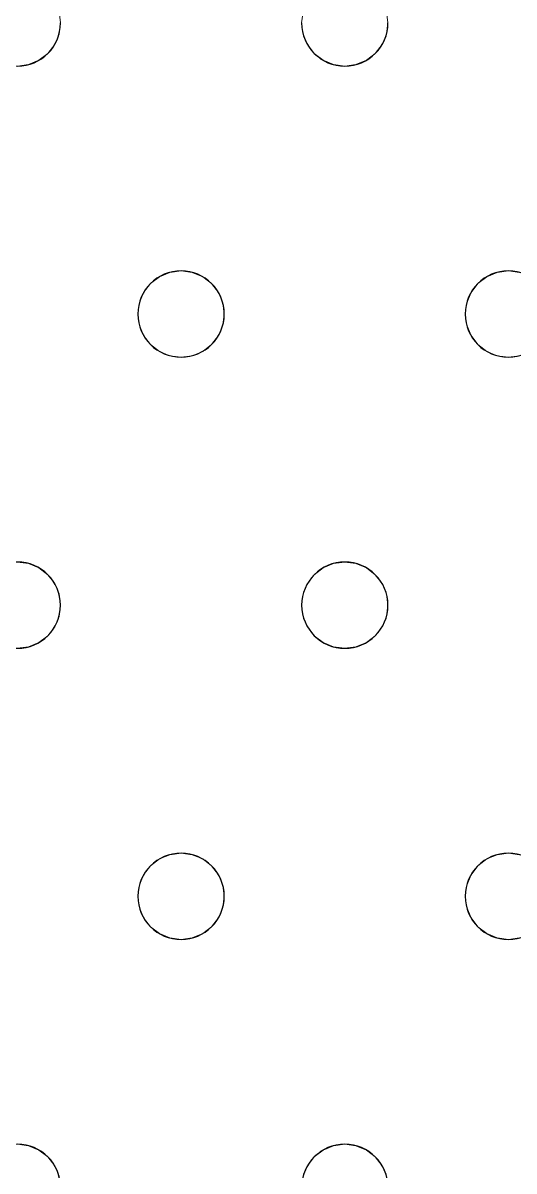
# Model space of a CAD drawing. Header units: millimetres. Extents: x -1 to 1601, y -701 to 1.
# Drawn here: x 158.4 to 203.9, y -204.5 to -98 of the extents above; entities that cross this region are included whole.
import ezdxf

# ---------------------------------------------------------------- set-up
doc = ezdxf.new("R2010")
doc.units = ezdxf.units.MM
doc.layers.add('IQ_200_3D', color=1, linetype='Continuous')
doc.layers.add('IQ_204_2D', color=7, linetype='Continuous')

msp = doc.modelspace()

# ---------------------------------------------------------------- linework, layer by layer
at = {"layer": 'IQ_200_3D', "lineweight": 18}
for points, invisible_edges in [([(122.76, -68.03, 850), (1477.24, -68.03, 850), (1477.24, -397.97, 850), (122.76, -397.97, 850)], 10), ([(122.76, -68.03, 860), (122.76, -397.97, 860), (1477.24, -397.97, 860), (1477.24, -68.03, 860)], 5), ([(184.35, -96.96, 888), (161.88, -98, 888), (161.75, -96.96, 888), (184.75, -96, 888)], 5), ([(184.35, -96.96, 890), (184.75, -96, 890), (161.75, -96.96, 890), (161.88, -98, 890)], 10), ([(161.88, -98, 890), (161.75, -96.96, 890), (161.75, -96.96, 888), (161.88, -98, 888)], 2), ([(184.22, -98, 888), (161.75, -99.04, 888), (161.88, -98, 888), (184.35, -96.96, 888)], 5), ([(184.22, -98, 890), (184.35, -96.96, 890), (161.88, -98, 890), (161.75, -99.04, 890)], 10), ([(184.35, -96.96, 890), (184.22, -98, 890), (184.22, -98, 888), (184.35, -96.96, 888)], 8), ([(192.22, -98, 890), (192.08, -96.96, 890), (192.08, -96.96, 888), (192.22, -98, 888)], 2), ([(192.22, -98, 888), (192.08, -96.96, 888), (214.69, -96.96, 888), (214.55, -98, 888)], 10), ([(192.22, -98, 890), (214.55, -98, 890), (214.69, -96.96, 890), (192.08, -96.96, 890)], 5), ([(184.35, -99.04, 888), (161.35, -100, 888), (161.75, -99.04, 888), (184.22, -98, 888)], 5), ([(184.35, -99.04, 890), (184.22, -98, 890), (161.75, -99.04, 890), (161.35, -100, 890)], 10), ([(161.75, -99.04, 890), (161.88, -98, 890), (161.88, -98, 888), (161.75, -99.04, 888)], 8), ([(184.22, -98, 890), (184.35, -99.04, 890), (184.35, -99.04, 888), (184.22, -98, 888)], 2), ([(192.08, -99.04, 890), (192.22, -98, 890), (192.22, -98, 888), (192.08, -99.04, 888)], 8), ([(192.08, -99.04, 888), (192.22, -98, 888), (214.55, -98, 888), (214.69, -99.04, 888)], 10), ([(192.08, -99.04, 890), (214.69, -99.04, 890), (214.55, -98, 890), (192.22, -98, 890)], 5), ([(160.71, -100.83, 890), (161.35, -100, 890), (161.35, -100, 888), (160.71, -100.83, 888)], 10), ([(161.35, -100, 888), (184.75, -100, 888), (173.05, -121, 888), (160.71, -100.83, 888)], 7), ([(173.05, -121, 890), (161.35, -100, 890), (160.71, -100.83, 890), (172.01, -121.14, 890)], 5), ([(161.35, -100, 890), (161.75, -99.04, 890), (161.75, -99.04, 888), (161.35, -100, 888)], 10), ([(184.75, -100, 888), (161.35, -100, 888), (184.35, -99.04, 888)], 3), ([(161.35, -100, 890), (184.75, -100, 890), (184.35, -99.04, 890)], 13), ([(173.05, -121, 890), (185.39, -100.83, 890), (184.75, -100, 890), (161.35, -100, 890)], 13), ([(185.39, -100.83, 888), (173.05, -121, 888), (184.75, -100, 888)], 3), ([(184.35, -99.04, 890), (184.75, -100, 890), (184.75, -100, 888), (184.35, -99.04, 888)], 10), ([(184.75, -100, 890), (185.39, -100.83, 890), (185.39, -100.83, 888), (184.75, -100, 888)], 10), ([(191.04, -100.83, 890), (191.68, -100, 890), (191.68, -100, 888), (191.04, -100.83, 888)], 10), ([(203.38, -121, 888), (191.04, -100.83, 888), (191.68, -100, 888), (215.08, -100, 888)], 13), ([(191.04, -100.83, 890), (202.35, -121.14, 890), (203.38, -121, 890), (191.68, -100, 890)], 5), ([(191.68, -100, 890), (192.08, -99.04, 890), (192.08, -99.04, 888), (191.68, -100, 888)], 10), ([(214.69, -99.04, 888), (215.08, -100, 888), (191.68, -100, 888), (192.08, -99.04, 888)], 10), ([(191.68, -100, 890), (214.69, -99.04, 890), (192.08, -99.04, 890)], 3), ([(191.68, -100, 890), (203.38, -121, 890), (215.08, -100, 890), (214.69, -99.04, 890)], 11), ([(203.38, -121, 888), (215.08, -100, 888), (215.72, -100.83, 888), (204.42, -121.14, 888)], 5), ([(215.72, -100.83, 890), (215.08, -100, 890), (203.38, -121, 890), (204.42, -121.14, 890)], 10), ([(159.88, -101.46, 890), (160.71, -100.83, 890), (160.71, -100.83, 888), (159.88, -101.46, 888)], 10), ([(159.88, -101.46, 888), (160.71, -100.83, 888), (172.01, -121.14, 888), (171.05, -121.54, 888)], 10), ([(172.01, -121.14, 890), (160.71, -100.83, 890), (159.88, -101.46, 890), (171.05, -121.54, 890)], 5), ([(172.01, -121.14, 888), (160.71, -100.83, 888), (173.05, -121, 888)], 3), ([(174.08, -121.14, 888), (173.05, -121, 888), (185.39, -100.83, 888), (186.22, -101.46, 888)], 10), ([(173.05, -121, 890), (174.08, -121.14, 890), (185.39, -100.83, 890)], 14), ([(186.22, -101.46, 890), (185.39, -100.83, 890), (174.08, -121.14, 890), (175.05, -121.54, 890)], 10), ([(185.39, -100.83, 890), (186.22, -101.46, 890), (186.22, -101.46, 888), (185.39, -100.83, 888)], 10), ([(190.22, -101.46, 890), (191.04, -100.83, 890), (191.04, -100.83, 888), (190.22, -101.46, 888)], 10), ([(202.35, -121.14, 888), (190.22, -101.46, 888), (191.04, -100.83, 888), (203.38, -121, 888)], 5), ([(190.22, -101.46, 890), (201.38, -121.54, 890), (202.35, -121.14, 890), (191.04, -100.83, 890)], 5), ([(146.18, -123, 888), (145.54, -122.17, 888), (157.88, -102, 888), (169.58, -123, 888)], 14), ([(169.58, -123, 890), (170.22, -122.17, 890), (157.88, -102, 890), (146.18, -123, 890)], 14), ([(158.92, -101.86, 888), (157.88, -102, 888), (157.88, -102, 890), (158.92, -101.86, 890)], 10), ([(157.88, -102, 888), (158.92, -101.86, 888), (170.22, -122.17, 888), (169.58, -123, 888)], 10), ([(170.22, -122.17, 890), (171.05, -121.54, 890), (158.92, -101.86, 890), (157.88, -102, 890)], 10), ([(158.92, -101.86, 890), (159.88, -101.46, 890), (159.88, -101.46, 888), (158.92, -101.86, 888)], 10), ([(158.92, -101.86, 888), (159.88, -101.46, 888), (171.05, -121.54, 888), (170.22, -122.17, 888)], 10), ([(158.92, -101.86, 890), (171.05, -121.54, 890), (159.88, -101.46, 890)], 3), ([(175.05, -121.54, 888), (174.08, -121.14, 888), (186.22, -101.46, 888), (187.18, -101.86, 888)], 10), ([(187.18, -101.86, 890), (186.22, -101.46, 890), (175.05, -121.54, 890), (175.88, -122.17, 890)], 10), ([(175.88, -122.17, 888), (175.05, -121.54, 888), (187.18, -101.86, 888), (188.22, -102, 888)], 10), ([(188.22, -102, 890), (187.18, -101.86, 890), (175.88, -122.17, 890), (176.51, -123, 890)], 10), ([(176.51, -123, 888), (175.88, -122.17, 888), (188.22, -102, 888), (199.92, -123, 888)], 14), ([(199.92, -123, 890), (200.55, -122.17, 890), (188.22, -102, 890), (176.51, -123, 890)], 14), ([(186.22, -101.46, 890), (187.18, -101.86, 890), (187.18, -101.86, 888), (186.22, -101.46, 888)], 10), ([(188.22, -102, 888), (187.18, -101.86, 888), (187.18, -101.86, 890), (188.22, -102, 890)], 10), ([(189.25, -101.86, 888), (188.22, -102, 888), (188.22, -102, 890), (189.25, -101.86, 890)], 10), ([(188.22, -102, 888), (189.25, -101.86, 888), (200.55, -122.17, 888), (199.92, -123, 888)], 10), ([(200.55, -122.17, 890), (201.38, -121.54, 890), (189.25, -101.86, 890), (188.22, -102, 890)], 10), ([(189.25, -101.86, 890), (190.22, -101.46, 890), (190.22, -101.46, 888), (189.25, -101.86, 888)], 10), ([(189.25, -101.86, 888), (190.22, -101.46, 888), (201.38, -121.54, 888), (200.55, -122.17, 888)], 10), ([(201.38, -121.54, 890), (190.22, -101.46, 890), (189.25, -101.86, 890)], 13), ([(201.38, -121.54, 888), (190.22, -101.46, 888), (202.35, -121.14, 888)], 3), ([(172.01, -121.14, 890), (171.05, -121.54, 890), (171.05, -121.54, 888), (172.01, -121.14, 888)], 10), ([(172.01, -121.14, 888), (173.05, -121, 888), (173.05, -121, 890), (172.01, -121.14, 890)], 10), ([(173.05, -121, 888), (174.08, -121.14, 888), (174.08, -121.14, 890), (173.05, -121, 890)], 10), ([(175.05, -121.54, 890), (174.08, -121.14, 890), (174.08, -121.14, 888), (175.05, -121.54, 888)], 10), ([(202.35, -121.14, 890), (201.38, -121.54, 890), (201.38, -121.54, 888), (202.35, -121.14, 888)], 10), ([(202.35, -121.14, 888), (203.38, -121, 888), (203.38, -121, 890), (202.35, -121.14, 890)], 10), ([(203.38, -121, 888), (204.42, -121.14, 888), (204.42, -121.14, 890), (203.38, -121, 890)], 10), ([(170.22, -122.17, 890), (169.58, -123, 890), (169.58, -123, 888), (170.22, -122.17, 888)], 10), ([(171.05, -121.54, 890), (170.22, -122.17, 890), (170.22, -122.17, 888), (171.05, -121.54, 888)], 10), ([(175.88, -122.17, 890), (175.05, -121.54, 890), (175.05, -121.54, 888), (175.88, -122.17, 888)], 10), ([(176.51, -123, 890), (175.88, -122.17, 890), (175.88, -122.17, 888), (176.51, -123, 888)], 10), ([(200.55, -122.17, 890), (199.92, -123, 890), (199.92, -123, 888), (200.55, -122.17, 888)], 10), ([(201.38, -121.54, 890), (200.55, -122.17, 890), (200.55, -122.17, 888), (201.38, -121.54, 888)], 10), ([(146.58, -123.96, 888), (146.18, -123, 888), (169.58, -123, 888), (169.19, -123.96, 888)], 10), ([(146.58, -123.96, 890), (169.19, -123.96, 890), (169.58, -123, 890), (146.18, -123, 890)], 5), ([(169.58, -123, 890), (169.19, -123.96, 890), (169.19, -123.96, 888), (169.58, -123, 888)], 10), ([(176.91, -123.96, 890), (176.51, -123, 890), (176.51, -123, 888), (176.91, -123.96, 888)], 10), ([(176.91, -123.96, 888), (176.51, -123, 888), (199.92, -123, 888), (199.52, -123.96, 888)], 10), ([(176.51, -123, 890), (176.91, -123.96, 890), (199.92, -123, 890)], 14), ([(199.52, -123.96, 890), (199.92, -123, 890), (176.91, -123.96, 890), (177.05, -125, 890)], 10), ([(199.92, -123, 890), (199.52, -123.96, 890), (199.52, -123.96, 888), (199.92, -123, 888)], 10), ([(146.72, -125, 888), (146.58, -123.96, 888), (169.19, -123.96, 888), (169.05, -125, 888)], 10), ([(146.58, -123.96, 890), (146.72, -125, 890), (169.19, -123.96, 890)], 14), ([(146.72, -125, 890), (146.58, -126.04, 890), (169.05, -125, 890), (169.19, -123.96, 890)], 10), ([(169.19, -123.96, 890), (169.05, -125, 890), (169.05, -125, 888), (169.19, -123.96, 888)], 8), ([(177.05, -125, 890), (176.91, -123.96, 890), (176.91, -123.96, 888), (177.05, -125, 888)], 2), ([(199.38, -125, 888), (176.91, -126.04, 888), (177.05, -125, 888), (199.52, -123.96, 888)], 5), ([(176.91, -123.96, 888), (199.52, -123.96, 888), (177.05, -125, 888)], 3), ([(199.38, -125, 890), (199.52, -123.96, 890), (177.05, -125, 890), (176.91, -126.04, 890)], 10), ([(199.52, -123.96, 890), (199.38, -125, 890), (199.38, -125, 888), (199.52, -123.96, 888)], 8), ([(169.19, -126.04, 888), (146.18, -127, 888), (146.58, -126.04, 888), (169.05, -125, 888)], 5), ([(169.19, -126.04, 890), (169.05, -125, 890), (146.58, -126.04, 890), (146.18, -127, 890)], 10), ([(146.58, -126.04, 888), (146.72, -125, 888), (169.05, -125, 888)], 14), ([(169.05, -125, 890), (169.19, -126.04, 890), (169.19, -126.04, 888), (169.05, -125, 888)], 2), ([(176.91, -126.04, 888), (199.38, -125, 888), (199.52, -126.04, 888), (176.51, -127, 888)], 5), ([(199.52, -126.04, 890), (199.38, -125, 890), (176.91, -126.04, 890), (176.51, -127, 890)], 10), ([(176.91, -126.04, 890), (177.05, -125, 890), (177.05, -125, 888), (176.91, -126.04, 888)], 8), ([(199.38, -125, 890), (199.52, -126.04, 890), (199.52, -126.04, 888), (199.38, -125, 888)], 2), ([(146.18, -127, 888), (169.19, -126.04, 888), (169.58, -127, 888), (157.88, -148, 888)], 13), ([(169.58, -127, 890), (169.19, -126.04, 890), (146.18, -127, 890), (157.88, -148, 890)], 14), ([(169.19, -126.04, 890), (169.58, -127, 890), (169.58, -127, 888), (169.19, -126.04, 888)], 10), ([(176.51, -127, 890), (176.91, -126.04, 890), (176.91, -126.04, 888), (176.51, -127, 888)], 10), ([(199.52, -126.04, 888), (199.92, -127, 888), (176.51, -127, 888)], 14), ([(199.92, -127, 890), (199.52, -126.04, 890), (176.51, -127, 890), (188.22, -148, 890)], 14), ([(199.52, -126.04, 890), (199.92, -127, 890), (199.92, -127, 888), (199.52, -126.04, 888)], 10), ([(157.88, -148, 888), (169.58, -127, 888), (170.22, -127.83, 888), (158.92, -148.14, 888)], 5), ([(170.22, -127.83, 890), (169.58, -127, 890), (157.88, -148, 890), (158.92, -148.14, 890)], 10), ([(169.58, -127, 890), (170.22, -127.83, 890), (170.22, -127.83, 888), (169.58, -127, 888)], 10), ([(175.88, -127.83, 890), (176.51, -127, 890), (176.51, -127, 888), (175.88, -127.83, 888)], 10), ([(175.88, -127.83, 888), (176.51, -127, 888), (188.22, -148, 888), (187.18, -148.14, 888)], 10), ([(188.22, -148, 890), (176.51, -127, 890), (175.88, -127.83, 890)], 13), ([(199.92, -127, 888), (200.55, -127.83, 888), (188.22, -148, 888), (176.51, -127, 888)], 14), ([(188.22, -148, 890), (200.55, -127.83, 890), (199.92, -127, 890)], 13), ([(199.92, -127, 890), (200.55, -127.83, 890), (200.55, -127.83, 888), (199.92, -127, 888)], 10), ([(158.92, -148.14, 888), (170.22, -127.83, 888), (171.05, -128.46, 888)], 13), ([(171.05, -128.46, 890), (170.22, -127.83, 890), (158.92, -148.14, 890), (159.88, -148.54, 890)], 10), ([(171.05, -128.46, 888), (172.01, -128.86, 888), (159.88, -148.54, 888), (158.92, -148.14, 888)], 10), ([(172.01, -128.86, 890), (171.05, -128.46, 890), (159.88, -148.54, 890), (160.71, -149.17, 890)], 10), ([(170.22, -127.83, 890), (171.05, -128.46, 890), (171.05, -128.46, 888), (170.22, -127.83, 888)], 10), ([(171.05, -128.46, 890), (172.01, -128.86, 890), (172.01, -128.86, 888), (171.05, -128.46, 888)], 10), ([(174.08, -128.86, 890), (175.05, -128.46, 890), (175.05, -128.46, 888), (174.08, -128.86, 888)], 10), ([(174.08, -128.86, 888), (175.05, -128.46, 888), (186.22, -148.54, 888), (185.39, -149.17, 888)], 10), ([(186.22, -148.54, 890), (187.18, -148.14, 890), (175.05, -128.46, 890), (174.08, -128.86, 890)], 10), ([(175.05, -128.46, 890), (175.88, -127.83, 890), (175.88, -127.83, 888), (175.05, -128.46, 888)], 10), ([(175.05, -128.46, 888), (175.88, -127.83, 888), (187.18, -148.14, 888), (186.22, -148.54, 888)], 10), ([(187.18, -148.14, 890), (188.22, -148, 890), (175.88, -127.83, 890), (175.05, -128.46, 890)], 10), ([(189.25, -148.14, 888), (188.22, -148, 888), (200.55, -127.83, 888), (201.38, -128.46, 888)], 10), ([(189.25, -148.14, 890), (201.38, -128.46, 890), (200.55, -127.83, 890), (188.22, -148, 890)], 5), ([(190.22, -148.54, 888), (189.25, -148.14, 888), (201.38, -128.46, 888), (202.35, -128.86, 888)], 10), ([(190.22, -148.54, 890), (202.35, -128.86, 890), (201.38, -128.46, 890), (189.25, -148.14, 890)], 5), ([(200.55, -127.83, 890), (201.38, -128.46, 890), (201.38, -128.46, 888), (200.55, -127.83, 888)], 10), ([(201.38, -128.46, 890), (202.35, -128.86, 890), (202.35, -128.86, 888), (201.38, -128.46, 888)], 10), ([(172.01, -128.86, 888), (173.05, -129, 888), (160.71, -149.17, 888), (159.88, -148.54, 888)], 10), ([(160.71, -149.17, 890), (161.35, -150, 890), (173.05, -129, 890), (172.01, -128.86, 890)], 10), ([(160.71, -149.17, 888), (173.05, -129, 888), (161.35, -150, 888)], 3), ([(161.35, -150, 888), (173.05, -129, 888), (184.75, -150, 888), (161.75, -150.96, 888)], 7), ([(184.75, -150, 890), (185.39, -149.17, 890), (173.05, -129, 890), (161.35, -150, 890)], 14), ([(173.05, -129, 888), (172.01, -128.86, 888), (172.01, -128.86, 890), (173.05, -129, 890)], 10), ([(174.08, -128.86, 888), (173.05, -129, 888), (173.05, -129, 890), (174.08, -128.86, 890)], 10), ([(173.05, -129, 888), (174.08, -128.86, 888), (185.39, -149.17, 888), (184.75, -150, 888)], 10), ([(185.39, -149.17, 890), (186.22, -148.54, 890), (174.08, -128.86, 890), (173.05, -129, 890)], 10), ([(202.35, -128.86, 888), (203.38, -129, 888), (191.04, -149.17, 888), (190.22, -148.54, 888)], 10), ([(202.35, -128.86, 890), (190.22, -148.54, 890), (191.04, -149.17, 890)], 13), ([(203.38, -129, 890), (202.35, -128.86, 890), (191.04, -149.17, 890), (191.68, -150, 890)], 10), ([(191.68, -150, 888), (191.04, -149.17, 888), (203.38, -129, 888), (215.08, -150, 888)], 14), ([(215.08, -150, 890), (203.38, -129, 890), (191.68, -150, 890), (192.08, -150.96, 890)], 11), ([(203.38, -129, 888), (202.35, -128.86, 888), (202.35, -128.86, 890), (203.38, -129, 890)], 10), ([(204.42, -128.86, 888), (203.38, -129, 888), (203.38, -129, 890), (204.42, -128.86, 890)], 10), ([(203.38, -129, 888), (204.42, -128.86, 888), (215.72, -149.17, 888), (215.08, -150, 888)], 10), ([(215.72, -149.17, 890), (204.42, -128.86, 890), (203.38, -129, 890), (215.08, -150, 890)], 5), ([(157.88, -148, 888), (158.92, -148.14, 888), (158.92, -148.14, 890), (157.88, -148, 890)], 10), ([(187.18, -148.14, 888), (188.22, -148, 888), (188.22, -148, 890), (187.18, -148.14, 890)], 10), ([(188.22, -148, 888), (189.25, -148.14, 888), (189.25, -148.14, 890), (188.22, -148, 890)], 10), ([(159.88, -148.54, 890), (158.92, -148.14, 890), (158.92, -148.14, 888), (159.88, -148.54, 888)], 10), ([(160.71, -149.17, 890), (159.88, -148.54, 890), (159.88, -148.54, 888), (160.71, -149.17, 888)], 10), ([(186.22, -148.54, 890), (185.39, -149.17, 890), (185.39, -149.17, 888), (186.22, -148.54, 888)], 10), ([(187.18, -148.14, 890), (186.22, -148.54, 890), (186.22, -148.54, 888), (187.18, -148.14, 888)], 10), ([(190.22, -148.54, 890), (189.25, -148.14, 890), (189.25, -148.14, 888), (190.22, -148.54, 888)], 10), ([(191.04, -149.17, 890), (190.22, -148.54, 890), (190.22, -148.54, 888), (191.04, -149.17, 888)], 10), ([(161.35, -150, 890), (160.71, -149.17, 890), (160.71, -149.17, 888), (161.35, -150, 888)], 10), ([(161.75, -150.96, 890), (161.35, -150, 890), (161.35, -150, 888), (161.75, -150.96, 888)], 10), ([(161.35, -150, 890), (161.75, -150.96, 890), (184.75, -150, 890)], 14), ([(184.35, -150.96, 888), (161.88, -152, 888), (161.75, -150.96, 888), (184.75, -150, 888)], 5), ([(184.35, -150.96, 890), (184.75, -150, 890), (161.75, -150.96, 890), (161.88, -152, 890)], 10), ([(184.75, -150, 890), (184.35, -150.96, 890), (184.35, -150.96, 888), (184.75, -150, 888)], 10), ([(185.39, -149.17, 890), (184.75, -150, 890), (184.75, -150, 888), (185.39, -149.17, 888)], 10), ([(191.68, -150, 890), (191.04, -149.17, 890), (191.04, -149.17, 888), (191.68, -150, 888)], 10), ([(192.08, -150.96, 890), (191.68, -150, 890), (191.68, -150, 888), (192.08, -150.96, 888)], 10), ([(192.08, -150.96, 888), (191.68, -150, 888), (215.08, -150, 888), (214.69, -150.96, 888)], 10), ([(214.69, -150.96, 890), (215.08, -150, 890), (192.08, -150.96, 890), (192.22, -152, 890)], 10), ([(161.88, -152, 890), (161.75, -150.96, 890), (161.75, -150.96, 888), (161.88, -152, 888)], 2), ([(184.22, -152, 888), (161.75, -153.04, 888), (161.88, -152, 888), (184.35, -150.96, 888)], 5), ([(184.22, -152, 890), (184.35, -150.96, 890), (161.88, -152, 890), (161.75, -153.04, 890)], 10), ([(184.35, -150.96, 890), (184.22, -152, 890), (184.22, -152, 888), (184.35, -150.96, 888)], 8), ([(192.22, -152, 890), (192.08, -150.96, 890), (192.08, -150.96, 888), (192.22, -152, 888)], 2), ([(214.55, -152, 888), (192.08, -153.04, 888), (192.22, -152, 888), (214.69, -150.96, 888)], 5), ([(192.22, -152, 888), (192.08, -150.96, 888), (214.69, -150.96, 888)], 14), ([(192.22, -152, 890), (192.08, -153.04, 890), (214.55, -152, 890), (214.69, -150.96, 890)], 10), ([(184.35, -153.04, 888), (161.35, -154, 888), (161.75, -153.04, 888), (184.22, -152, 888)], 5), ([(184.35, -153.04, 890), (184.22, -152, 890), (161.75, -153.04, 890), (161.35, -154, 890)], 10), ([(161.75, -153.04, 890), (161.88, -152, 890), (161.88, -152, 888), (161.75, -153.04, 888)], 8), ([(184.22, -152, 890), (184.35, -153.04, 890), (184.35, -153.04, 888), (184.22, -152, 888)], 2), ([(192.08, -153.04, 890), (192.22, -152, 890), (192.22, -152, 888), (192.08, -153.04, 888)], 8), ([(192.08, -153.04, 888), (214.55, -152, 888), (214.69, -153.04, 888)], 13), ([(214.55, -152, 890), (192.08, -153.04, 890), (214.69, -153.04, 890)], 3), ([(161.35, -154, 890), (161.75, -153.04, 890), (161.75, -153.04, 888), (161.35, -154, 888)], 10), ([(161.35, -154, 888), (184.35, -153.04, 888), (184.75, -154, 888), (173.05, -175, 888)], 13), ([(184.75, -154, 890), (184.35, -153.04, 890), (161.35, -154, 890), (173.05, -175, 890)], 14), ([(184.35, -153.04, 890), (184.75, -154, 890), (184.75, -154, 888), (184.35, -153.04, 888)], 10), ([(191.68, -154, 890), (192.08, -153.04, 890), (192.08, -153.04, 888), (191.68, -154, 888)], 10), ([(214.69, -153.04, 888), (215.08, -154, 888), (191.68, -154, 888), (192.08, -153.04, 888)], 10), ([(191.68, -154, 890), (215.08, -154, 890), (214.69, -153.04, 890), (192.08, -153.04, 890)], 5), ([(160.71, -154.83, 890), (161.35, -154, 890), (161.35, -154, 888), (160.71, -154.83, 888)], 10), ([(160.71, -154.83, 888), (161.35, -154, 888), (173.05, -175, 888), (172.01, -175.14, 888)], 10), ([(173.05, -175, 890), (161.35, -154, 890), (160.71, -154.83, 890), (172.01, -175.14, 890)], 5), ([(173.05, -175, 888), (184.75, -154, 888), (185.39, -154.83, 888)], 13), ([(185.39, -154.83, 890), (184.75, -154, 890), (173.05, -175, 890), (174.08, -175.14, 890)], 10), ([(184.75, -154, 890), (185.39, -154.83, 890), (185.39, -154.83, 888), (184.75, -154, 888)], 10), ([(191.04, -154.83, 890), (191.68, -154, 890), (191.68, -154, 888), (191.04, -154.83, 888)], 10), ([(191.68, -154, 888), (215.08, -154, 888), (203.38, -175, 888), (191.04, -154.83, 888)], 7), ([(191.68, -154, 890), (191.04, -154.83, 890), (203.38, -175, 890)], 14), ([(215.08, -154, 890), (191.68, -154, 890), (203.38, -175, 890), (215.72, -154.83, 890)], 7), ([(215.08, -154, 888), (215.72, -154.83, 888), (203.38, -175, 888)], 14), ([(158.92, -155.86, 890), (159.88, -155.46, 890), (159.88, -155.46, 888), (158.92, -155.86, 888)], 10), ([(158.92, -155.86, 888), (159.88, -155.46, 888), (171.05, -175.54, 888), (170.22, -176.17, 888)], 10), ([(159.88, -155.46, 890), (158.92, -155.86, 890), (171.05, -175.54, 890), (172.01, -175.14, 890)], 10), ([(159.88, -155.46, 890), (160.71, -154.83, 890), (160.71, -154.83, 888), (159.88, -155.46, 888)], 10), ([(159.88, -155.46, 888), (160.71, -154.83, 888), (172.01, -175.14, 888), (171.05, -175.54, 888)], 10), ([(172.01, -175.14, 890), (160.71, -154.83, 890), (159.88, -155.46, 890)], 13), ([(174.08, -175.14, 888), (173.05, -175, 888), (185.39, -154.83, 888), (186.22, -155.46, 888)], 10), ([(186.22, -155.46, 890), (185.39, -154.83, 890), (174.08, -175.14, 890), (175.05, -175.54, 890)], 10), ([(175.05, -175.54, 888), (174.08, -175.14, 888), (186.22, -155.46, 888), (187.18, -155.86, 888)], 10), ([(187.18, -155.86, 890), (186.22, -155.46, 890), (175.05, -175.54, 890), (175.88, -176.17, 890)], 10), ([(185.39, -154.83, 890), (186.22, -155.46, 890), (186.22, -155.46, 888), (185.39, -154.83, 888)], 10), ([(186.22, -155.46, 890), (187.18, -155.86, 890), (187.18, -155.86, 888), (186.22, -155.46, 888)], 10), ([(189.25, -155.86, 890), (190.22, -155.46, 890), (190.22, -155.46, 888), (189.25, -155.86, 888)], 10), ([(201.38, -175.54, 888), (189.25, -155.86, 888), (190.22, -155.46, 888), (202.35, -175.14, 888)], 5), ([(190.22, -155.46, 890), (189.25, -155.86, 890), (201.38, -175.54, 890), (202.35, -175.14, 890)], 10), ([(190.22, -155.46, 890), (191.04, -154.83, 890), (191.04, -154.83, 888), (190.22, -155.46, 888)], 10), ([(202.35, -175.14, 888), (190.22, -155.46, 888), (191.04, -154.83, 888), (203.38, -175, 888)], 5), ([(202.35, -175.14, 890), (203.38, -175, 890), (191.04, -154.83, 890), (190.22, -155.46, 890)], 10), ([(215.72, -154.83, 888), (216.55, -155.46, 888), (204.42, -175.14, 888), (203.38, -175, 888)], 10), ([(204.42, -175.14, 890), (216.55, -155.46, 890), (215.72, -154.83, 890), (203.38, -175, 890)], 5), ([(146.18, -177, 888), (145.54, -176.17, 888), (157.88, -156, 888), (169.58, -177, 888)], 14), ([(169.58, -177, 890), (170.22, -176.17, 890), (157.88, -156, 890), (146.18, -177, 890)], 14), ([(158.92, -155.86, 888), (157.88, -156, 888), (157.88, -156, 890), (158.92, -155.86, 890)], 10), ([(157.88, -156, 888), (158.92, -155.86, 888), (170.22, -176.17, 888), (169.58, -177, 888)], 10), ([(158.92, -155.86, 890), (157.88, -156, 890), (170.22, -176.17, 890), (171.05, -175.54, 890)], 10), ([(175.88, -176.17, 888), (175.05, -175.54, 888), (187.18, -155.86, 888), (188.22, -156, 888)], 10), ([(188.22, -156, 890), (187.18, -155.86, 890), (175.88, -176.17, 890), (176.51, -177, 890)], 10), ([(176.51, -177, 888), (175.88, -176.17, 888), (188.22, -156, 888), (199.92, -177, 888)], 14), ([(199.92, -177, 890), (200.55, -176.17, 890), (188.22, -156, 890), (176.51, -177, 890)], 14), ([(188.22, -156, 888), (187.18, -155.86, 888), (187.18, -155.86, 890), (188.22, -156, 890)], 10), ([(189.25, -155.86, 888), (188.22, -156, 888), (188.22, -156, 890), (189.25, -155.86, 890)], 10), ([(200.55, -176.17, 888), (199.92, -177, 888), (188.22, -156, 888), (189.25, -155.86, 888)], 10), ([(189.25, -155.86, 890), (188.22, -156, 890), (200.55, -176.17, 890), (201.38, -175.54, 890)], 10), ([(200.55, -176.17, 888), (189.25, -155.86, 888), (201.38, -175.54, 888)], 3), ([(171.05, -175.54, 890), (170.22, -176.17, 890), (170.22, -176.17, 888), (171.05, -175.54, 888)], 10), ([(172.01, -175.14, 890), (171.05, -175.54, 890), (171.05, -175.54, 888), (172.01, -175.14, 888)], 10), ([(172.01, -175.14, 888), (173.05, -175, 888), (173.05, -175, 890), (172.01, -175.14, 890)], 10), ([(173.05, -175, 888), (174.08, -175.14, 888), (174.08, -175.14, 890), (173.05, -175, 890)], 10), ([(175.05, -175.54, 890), (174.08, -175.14, 890), (174.08, -175.14, 888), (175.05, -175.54, 888)], 10), ([(175.88, -176.17, 890), (175.05, -175.54, 890), (175.05, -175.54, 888), (175.88, -176.17, 888)], 10), ([(201.38, -175.54, 890), (200.55, -176.17, 890), (200.55, -176.17, 888), (201.38, -175.54, 888)], 10), ([(202.35, -175.14, 890), (201.38, -175.54, 890), (201.38, -175.54, 888), (202.35, -175.14, 888)], 10), ([(202.35, -175.14, 888), (203.38, -175, 888), (203.38, -175, 890), (202.35, -175.14, 890)], 10), ([(203.38, -175, 888), (204.42, -175.14, 888), (204.42, -175.14, 890), (203.38, -175, 890)], 10), ([(170.22, -176.17, 890), (169.58, -177, 890), (169.58, -177, 888), (170.22, -176.17, 888)], 10), ([(176.51, -177, 890), (175.88, -176.17, 890), (175.88, -176.17, 888), (176.51, -177, 888)], 10), ([(200.55, -176.17, 890), (199.92, -177, 890), (199.92, -177, 888), (200.55, -176.17, 888)], 10), ([(146.58, -177.96, 888), (146.18, -177, 888), (169.58, -177, 888), (169.19, -177.96, 888)], 10), ([(169.58, -177, 890), (146.18, -177, 890), (146.58, -177.96, 890), (169.19, -177.96, 890)], 5), ([(169.58, -177, 890), (169.19, -177.96, 890), (169.19, -177.96, 888), (169.58, -177, 888)], 10), ([(176.91, -177.96, 890), (176.51, -177, 890), (176.51, -177, 888), (176.91, -177.96, 888)], 10), ([(176.91, -177.96, 888), (176.51, -177, 888), (199.92, -177, 888), (199.52, -177.96, 888)], 10), ([(176.91, -177.96, 890), (199.52, -177.96, 890), (199.92, -177, 890), (176.51, -177, 890)], 5), ([(199.92, -177, 890), (199.52, -177.96, 890), (199.52, -177.96, 888), (199.92, -177, 888)], 10), ([(146.72, -179, 888), (146.58, -177.96, 888), (169.19, -177.96, 888), (169.05, -179, 888)], 10), ([(169.05, -179, 890), (169.19, -177.96, 890), (146.72, -179, 890), (146.58, -180.04, 890)], 10), ([(169.19, -177.96, 890), (146.58, -177.96, 890), (146.72, -179, 890)], 13), ([(169.19, -177.96, 890), (169.05, -179, 890), (169.05, -179, 888), (169.19, -177.96, 888)], 8), ([(177.05, -179, 890), (176.91, -177.96, 890), (176.91, -177.96, 888), (177.05, -179, 888)], 2), ([(199.38, -179, 888), (176.91, -180.04, 888), (177.05, -179, 888), (199.52, -177.96, 888)], 5), ([(177.05, -179, 888), (176.91, -177.96, 888), (199.52, -177.96, 888)], 14), ([(199.52, -177.96, 890), (176.91, -177.96, 890), (177.05, -179, 890), (199.38, -179, 890)], 5), ([(199.52, -177.96, 890), (199.38, -179, 890), (199.38, -179, 888), (199.52, -177.96, 888)], 8), ([(169.19, -180.04, 890), (169.05, -179, 890), (146.58, -180.04, 890), (146.18, -181, 890)], 10), ([(146.58, -180.04, 888), (146.72, -179, 888), (169.05, -179, 888), (169.19, -180.04, 888)], 10), ([(169.05, -179, 890), (169.19, -180.04, 890), (169.19, -180.04, 888), (169.05, -179, 888)], 2), ([(176.91, -180.04, 888), (199.38, -179, 888), (199.52, -180.04, 888), (176.51, -181, 888)], 5), ([(199.52, -180.04, 890), (199.38, -179, 890), (176.91, -180.04, 890), (176.51, -181, 890)], 10), ([(176.91, -180.04, 890), (177.05, -179, 890), (177.05, -179, 888), (176.91, -180.04, 888)], 8), ([(177.05, -179, 890), (176.91, -180.04, 890), (199.38, -179, 890)], 14), ([(199.38, -179, 890), (199.52, -180.04, 890), (199.52, -180.04, 888), (199.38, -179, 888)], 2), ([(157.88, -202, 888), (145.54, -181.83, 888), (146.18, -181, 888), (169.58, -181, 888)], 13), ([(146.18, -181, 888), (146.58, -180.04, 888), (169.19, -180.04, 888), (169.58, -181, 888)], 10), ([(169.58, -181, 890), (169.19, -180.04, 890), (146.18, -181, 890), (157.88, -202, 890)], 14), ([(157.88, -202, 888), (169.58, -181, 888), (170.22, -181.83, 888), (158.92, -202.14, 888)], 5), ([(157.88, -202, 890), (158.92, -202.14, 890), (170.22, -181.83, 890), (169.58, -181, 890)], 10), ([(169.19, -180.04, 890), (169.58, -181, 890), (169.58, -181, 888), (169.19, -180.04, 888)], 10), ([(169.58, -181, 890), (170.22, -181.83, 890), (170.22, -181.83, 888), (169.58, -181, 888)], 10), ([(175.88, -181.83, 890), (176.51, -181, 890), (176.51, -181, 888), (175.88, -181.83, 888)], 10), ([(188.22, -202, 888), (187.18, -202.14, 888), (175.88, -181.83, 888), (176.51, -181, 888)], 10), ([(175.88, -181.83, 890), (187.18, -202.14, 890), (188.22, -202, 890), (176.51, -181, 890)], 5), ([(176.51, -181, 890), (176.91, -180.04, 890), (176.91, -180.04, 888), (176.51, -181, 888)], 10), ([(199.92, -181, 888), (188.22, -202, 888), (176.51, -181, 888), (199.52, -180.04, 888)], 7), ([(199.92, -181, 890), (199.52, -180.04, 890), (176.51, -181, 890), (188.22, -202, 890)], 14), ([(200.55, -181.83, 888), (189.25, -202.14, 888), (188.22, -202, 888), (199.92, -181, 888)], 5), ([(188.22, -202, 890), (200.55, -181.83, 890), (199.92, -181, 890)], 13), ([(199.52, -180.04, 890), (199.92, -181, 890), (199.92, -181, 888), (199.52, -180.04, 888)], 10), ([(199.92, -181, 890), (200.55, -181.83, 890), (200.55, -181.83, 888), (199.92, -181, 888)], 10), ([(170.22, -181.83, 888), (171.05, -182.46, 888), (158.92, -202.14, 888)], 14), ([(158.92, -202.14, 890), (171.05, -182.46, 890), (170.22, -181.83, 890)], 13), ([(170.22, -181.83, 890), (171.05, -182.46, 890), (171.05, -182.46, 888), (170.22, -181.83, 888)], 10), ([(175.05, -182.46, 890), (175.88, -181.83, 890), (175.88, -181.83, 888), (175.05, -182.46, 888)], 10), ([(175.88, -181.83, 888), (187.18, -202.14, 888), (175.05, -182.46, 888)], 3), ([(175.05, -182.46, 890), (186.22, -202.54, 890), (187.18, -202.14, 890), (175.88, -181.83, 890)], 5), ([(189.25, -202.14, 890), (201.38, -182.46, 890), (200.55, -181.83, 890), (188.22, -202, 890)], 5), ([(201.38, -182.46, 888), (189.25, -202.14, 888), (200.55, -181.83, 888)], 3), ([(200.55, -181.83, 890), (201.38, -182.46, 890), (201.38, -182.46, 888), (200.55, -181.83, 888)], 10), ([(171.05, -182.46, 888), (172.01, -182.86, 888), (159.88, -202.54, 888), (158.92, -202.14, 888)], 10), ([(159.88, -202.54, 890), (172.01, -182.86, 890), (171.05, -182.46, 890), (158.92, -202.14, 890)], 5), ([(172.01, -182.86, 888), (173.05, -183, 888), (160.71, -203.17, 888), (159.88, -202.54, 888)], 10), ([(160.71, -203.17, 890), (173.05, -183, 890), (172.01, -182.86, 890), (159.88, -202.54, 890)], 5), ([(173.05, -183, 888), (184.75, -204, 888), (161.35, -204, 888), (160.71, -203.17, 888)], 11), ([(161.35, -204, 890), (173.05, -183, 890), (160.71, -203.17, 890)], 3), ([(184.75, -204, 890), (185.39, -203.17, 890), (173.05, -183, 890), (161.35, -204, 890)], 14), ([(171.05, -182.46, 890), (172.01, -182.86, 890), (172.01, -182.86, 888), (171.05, -182.46, 888)], 10), ([(173.05, -183, 888), (172.01, -182.86, 888), (172.01, -182.86, 890), (173.05, -183, 890)], 10), ([(174.08, -182.86, 888), (173.05, -183, 888), (173.05, -183, 890), (174.08, -182.86, 890)], 10), ([(173.05, -183, 888), (174.08, -182.86, 888), (185.39, -203.17, 888), (184.75, -204, 888)], 10), ([(185.39, -203.17, 890), (186.22, -202.54, 890), (174.08, -182.86, 890), (173.05, -183, 890)], 10), ([(174.08, -182.86, 890), (175.05, -182.46, 890), (175.05, -182.46, 888), (174.08, -182.86, 888)], 10), ([(186.22, -202.54, 888), (174.08, -182.86, 888), (175.05, -182.46, 888), (187.18, -202.14, 888)], 5), ([(175.05, -182.46, 890), (174.08, -182.86, 890), (186.22, -202.54, 890)], 14), ([(174.08, -182.86, 888), (186.22, -202.54, 888), (185.39, -203.17, 888)], 13), ([(201.38, -182.46, 888), (202.35, -182.86, 888), (190.22, -202.54, 888), (189.25, -202.14, 888)], 10), ([(190.22, -202.54, 890), (202.35, -182.86, 890), (201.38, -182.46, 890), (189.25, -202.14, 890)], 5), ([(202.35, -182.86, 888), (203.38, -183, 888), (191.04, -203.17, 888), (190.22, -202.54, 888)], 10), ([(202.35, -182.86, 890), (190.22, -202.54, 890), (191.04, -203.17, 890)], 13), ([(203.38, -183, 890), (202.35, -182.86, 890), (191.04, -203.17, 890), (191.68, -204, 890)], 10), ([(203.38, -183, 888), (215.08, -204, 888), (191.68, -204, 888), (191.04, -203.17, 888)], 11), ([(215.08, -204, 890), (203.38, -183, 890), (191.68, -204, 890)], 15), ([(201.38, -182.46, 890), (202.35, -182.86, 890), (202.35, -182.86, 888), (201.38, -182.46, 888)], 10), ([(203.38, -183, 888), (202.35, -182.86, 888), (202.35, -182.86, 890), (203.38, -183, 890)], 10), ([(204.42, -182.86, 888), (203.38, -183, 888), (203.38, -183, 890), (204.42, -182.86, 890)], 10), ([(203.38, -183, 888), (204.42, -182.86, 888), (215.72, -203.17, 888), (215.08, -204, 888)], 10), ([(215.72, -203.17, 890), (204.42, -182.86, 890), (203.38, -183, 890), (215.08, -204, 890)], 5), ([(157.88, -202, 888), (158.92, -202.14, 888), (158.92, -202.14, 890), (157.88, -202, 890)], 10), ([(159.88, -202.54, 890), (158.92, -202.14, 890), (158.92, -202.14, 888), (159.88, -202.54, 888)], 10), ([(187.18, -202.14, 890), (186.22, -202.54, 890), (186.22, -202.54, 888), (187.18, -202.14, 888)], 10), ([(187.18, -202.14, 888), (188.22, -202, 888), (188.22, -202, 890), (187.18, -202.14, 890)], 10), ([(188.22, -202, 888), (189.25, -202.14, 888), (189.25, -202.14, 890), (188.22, -202, 890)], 10), ([(190.22, -202.54, 890), (189.25, -202.14, 890), (189.25, -202.14, 888), (190.22, -202.54, 888)], 10), ([(160.71, -203.17, 890), (159.88, -202.54, 890), (159.88, -202.54, 888), (160.71, -203.17, 888)], 10), ([(161.35, -204, 890), (160.71, -203.17, 890), (160.71, -203.17, 888), (161.35, -204, 888)], 10), ([(185.39, -203.17, 890), (184.75, -204, 890), (184.75, -204, 888), (185.39, -203.17, 888)], 10), ([(186.22, -202.54, 890), (185.39, -203.17, 890), (185.39, -203.17, 888), (186.22, -202.54, 888)], 10), ([(191.04, -203.17, 890), (190.22, -202.54, 890), (190.22, -202.54, 888), (191.04, -203.17, 888)], 10), ([(191.68, -204, 890), (191.04, -203.17, 890), (191.04, -203.17, 888), (191.68, -204, 888)], 10), ([(161.75, -204.96, 890), (161.35, -204, 890), (161.35, -204, 888), (161.75, -204.96, 888)], 10), ([(161.75, -204.96, 888), (161.35, -204, 888), (184.75, -204, 888)], 14), ([(184.75, -204, 890), (161.35, -204, 890), (161.75, -204.96, 890)], 13), ([(184.35, -204.96, 888), (161.88, -206, 888), (161.75, -204.96, 888), (184.75, -204, 888)], 5), ([(184.35, -204.96, 890), (184.75, -204, 890), (161.75, -204.96, 890), (161.88, -206, 890)], 10), ([(184.75, -204, 890), (184.35, -204.96, 890), (184.35, -204.96, 888), (184.75, -204, 888)], 10), ([(192.08, -204.96, 890), (191.68, -204, 890), (191.68, -204, 888), (192.08, -204.96, 888)], 10), ([(215.08, -204, 888), (214.69, -204.96, 888), (192.08, -204.96, 888), (191.68, -204, 888)], 10), ([(192.08, -204.96, 890), (214.69, -204.96, 890), (215.08, -204, 890), (191.68, -204, 890)], 5)]:
    msp.add_3dface(points, dxfattribs=dict(at, invisible_edges=invisible_edges))
at = {"layer": 'IQ_204_2D'}
for centre, start, end in [((157.88, -98), 180, 360), ((188.22, -98), 180, 0), ((173.05, -125), 0, 180), ((203.38, -125), 0, 180), ((173.05, -125), 180, 360), ((203.38, -125), 180, 0), ((157.88, -152), 0, 180), ((188.22, -152), 0, 180), ((157.88, -152), 180, 360), ((188.22, -152), 180, 0), ((173.05, -179), 0, 180), ((203.38, -179), 0, 180), ((173.05, -179), 180, 360), ((203.38, -179), 180, 0), ((157.88, -206), 0, 180), ((188.22, -206), 0, 180)]:
    msp.add_arc(centre, 4, start, end, dxfattribs=at)

# ---------------------------------------------------------------- meshes
at = {"layer": 'IQ_200_3D', "lineweight": 18}
mesh = msp.add_polyface(dxfattribs=at)
corners = [(1600, 0, 850), (1600, -700, 850), (0, -700, 850), (0, 0, 850), (1210.5, -594, 850), (1211.56, -602.02, 850), (1214.65, -609.5, 850), (1219.58, -615.92, 850), (1226, -620.85, 850), (1233.48, -623.94, 850), (1241.5, -625, 850), (1459.5, -625, 850), (1467.52, -623.94, 850), (1475, -620.85, 850), (1481.42, -615.92, 850), (1486.35, -609.5, 850), (1489.44, -602.02, 850), (1490.5, -594, 850), (1490.5, -476, 850), (1489.44, -467.98, 850), (1486.35, -460.5, 850), (1481.42, -454.08, 850), (1475, -449.15, 850), (1467.52, -446.06, 850), (1459.5, -445, 850), (1241.5, -445, 850), (1233.48, -446.06, 850), (1226, -449.15, 850), (1219.58, -454.08, 850), (1214.65, -460.5, 850), (1211.56, -467.98, 850), (1210.5, -476, 850), (1477.5, -68.03, 850), (122.5, -68.03, 850), (110.41, -69.63, 850), (99.15, -74.29, 850), (89.48, -81.71, 850), (82.05, -91.39, 850), (77.39, -102.65, 850), (75.8, -114.74, 850), (75.8, -351.26, 850), (77.39, -363.35, 850), (82.05, -374.61, 850), (89.48, -384.29, 850), (99.15, -391.71, 850), (110.41, -396.37, 850), (122.5, -397.97, 850), (1477.5, -397.97, 850), (1489.59, -396.37, 850), (1500.85, -391.71, 850), (1510.52, -384.29, 850), (1517.95, -374.61, 850), (1522.61, -363.35, 850), (1524.2, -351.26, 850), (1524.2, -114.74, 850), (1522.61, -102.65, 850), (1517.95, -91.39, 850), (1510.52, -81.71, 850), (1500.85, -74.29, 850), (1489.59, -69.63, 850)]
mesh.append_faces([[corners[k] for k in face] for face in [(37, 3, 36), (35, 3, 34), (4, 46, 31), (31, 46, 30), (55, 0, 54), (16, 1, 15), (14, 1, 13), (21, 49, 20), (11, 1, 10)]], dxfattribs={"vtx0": -1, "vtx1": -1})
mesh.append_faces([[corners[k] for k in face] for face in [(3, 37, 38), (3, 38, 39), (3, 39, 40, 2), (2, 40, 41), (46, 4, 5), (2, 6, 7), (46, 29, 30), (46, 28, 29), (26, 46, 47, 25), (46, 26, 27), (0, 59, 32, 3), (20, 49, 50, 19), (47, 24, 25), (0, 55, 56), (1, 52, 53), (19, 50, 51, 18), (1, 16, 17)]], dxfattribs={"vtx0": -1, "vtx2": -1})
mesh.append_faces([[corners[k] for k in face] for face in [(2, 45, 46, 5), (1, 17, 18, 51)]], dxfattribs={"vtx0": -1, "vtx2": -1, "vtx3": -1})
mesh.append_faces([[corners[k] for k in face] for face in [(41, 42, 2), (35, 36, 3), (33, 34, 3, 32), (43, 44, 2), (44, 45, 2), (42, 43, 2), (5, 6, 2), (27, 28, 46), (7, 8, 2), (8, 9, 2), (58, 59, 0), (56, 57, 0), (57, 58, 0), (51, 52, 1), (23, 24, 47), (11, 12, 1), (12, 13, 1), (14, 15, 1)]], dxfattribs={"vtx1": -1, "vtx2": -1})
mesh.append_faces([[corners[k] for k in face] for face in [(1, 2, 9, 10), (47, 48, 22, 23), (48, 49, 21, 22), (53, 54, 0, 1)]], dxfattribs={"vtx1": -1, "vtx3": -1})
mesh = msp.add_polyface(dxfattribs=at)
corners = [(1600, -700, 900), (1600, -23, 900), (0, -23, 900), (0, -700, 900), (90, -35.11, 900), (1510, -35.11, 900), (1529.38, -37.66, 900), (1547.44, -45.15, 900), (1562.95, -57.05, 900), (1574.85, -72.56, 900), (1582.34, -90.62, 900), (1584.89, -110, 900), (1584.89, -610, 900), (1582.34, -629.38, 900), (1574.85, -647.44, 900), (1562.95, -662.95, 900), (1547.44, -674.85, 900), (1529.38, -682.34, 900), (1510, -684.89, 900), (90, -684.89, 900), (70.62, -682.34, 900), (52.56, -674.85, 900), (37.05, -662.95, 900), (25.15, -647.44, 900), (17.66, -629.38, 900), (15.11, -610, 900), (15.11, -110, 900), (17.66, -90.62, 900), (25.15, -72.56, 900), (37.05, -57.05, 900), (52.56, -45.15, 900), (70.62, -37.66, 900)]
mesh.append_faces([[corners[k] for k in face] for face in [(9, 1, 8), (14, 0, 13), (31, 2, 30), (28, 2, 27), (21, 3, 20), (23, 3, 22)]], dxfattribs={"vtx0": -1, "vtx1": -1})
mesh.append_faces([[corners[k] for k in face] for face in [(1, 9, 10), (1, 11, 12, 0), (0, 14, 15), (0, 18, 19), (2, 28, 29), (3, 23, 24)]], dxfattribs={"vtx0": -1, "vtx2": -1})
mesh.append_faces([[corners[k] for k in face] for face in [(10, 11, 1), (5, 6, 1), (7, 8, 1), (6, 7, 1), (12, 13, 0), (15, 16, 0), (17, 18, 0), (16, 17, 0), (31, 4, 2), (29, 30, 2), (26, 27, 2), (21, 22, 3), (24, 25, 3)]], dxfattribs={"vtx1": -1, "vtx2": -1})
mesh.append_faces([[corners[k] for k in face] for face in [(4, 5, 1, 2), (25, 26, 2, 3), (19, 20, 3, 0)]], dxfattribs={"vtx1": -1, "vtx3": -1})
mesh = msp.add_polyface(dxfattribs=at)
corners = [(1510, -48.39, 890), (90, -48.39, 890), (66.42, -53.08, 890), (46.44, -66.44, 890), (33.08, -86.42, 890), (28.39, -110, 890), (28.39, -610, 890), (33.08, -633.58, 890), (46.44, -653.56, 890), (66.42, -666.92, 890), (90, -671.61, 890), (1510, -671.61, 890), (1533.58, -666.92, 890), (1553.56, -653.56, 890), (1566.92, -633.58, 890), (1571.61, -610, 890), (1571.61, -110, 890), (1566.92, -86.42, 890), (1553.56, -66.44, 890), (1533.58, -53.08, 890), (122.5, -418.03, 890), (1477.5, -418.03, 890), (1489.66, -419.63, 890), (1500.98, -424.33, 890), (1510.71, -431.79, 890), (1518.17, -441.52, 890), (1522.87, -452.84, 890), (1524.47, -465, 890), (1524.47, -605, 890), (1522.87, -617.16, 890), (1518.17, -628.48, 890), (1510.71, -638.21, 890), (1500.98, -645.67, 890), (1489.66, -650.37, 890), (1477.5, -651.97, 890), (122.5, -651.97, 890), (110.34, -650.37, 890), (99.02, -645.67, 890), (89.29, -638.21, 890), (81.83, -628.48, 890), (77.13, -617.16, 890), (75.53, -605, 890), (75.53, -465, 890), (77.13, -452.84, 890), (81.83, -441.52, 890), (89.29, -431.79, 890), (99.02, -424.33, 890), (110.34, -419.63, 890), (122.5, -68.03, 890), (1477.5, -68.03, 890), (1489.59, -69.63, 890), (1500.85, -74.29, 890), (1510.52, -81.71, 890), (1517.95, -91.39, 890), (1522.61, -102.65, 890), (1524.2, -114.74, 890), (1524.2, -351.26, 890), (1522.61, -363.35, 890), (1517.95, -374.61, 890), (1510.52, -384.29, 890), (1500.85, -391.71, 890), (1489.59, -396.37, 890), (1477.5, -397.97, 890), (122.5, -397.97, 890), (110.41, -396.37, 890), (99.15, -391.71, 890), (89.48, -384.29, 890), (82.05, -374.61, 890), (77.39, -363.35, 890), (75.8, -351.26, 890), (75.8, -114.74, 890), (77.39, -102.65, 890), (82.05, -91.39, 890), (89.48, -81.71, 890), (99.15, -74.29, 890), (110.41, -69.63, 890)]
mesh.append_faces([[corners[k] for k in face] for face in [(65, 47, 64), (75, 1, 74), (71, 5, 70), (73, 2, 72)]], dxfattribs={"vtx0": -1, "vtx1": -1})
mesh.append_faces([[corners[k] for k in face] for face in [(15, 28, 29, 14), (11, 32, 33), (16, 55, 56, 15), (54, 17, 18, 53), (53, 18, 19, 52), (52, 19, 0, 51), (0, 50, 51), (10, 37, 38, 9), (64, 47, 20, 63), (8, 39, 40, 7), (39, 8, 9, 38), (69, 42, 43), (1, 75, 48, 0), (3, 71, 72, 2)]], dxfattribs={"vtx0": -1, "vtx2": -1})
mesh.append_faces([[corners[k] for k in face] for face in [(6, 41, 42, 69)]], dxfattribs={"vtx0": -1, "vtx2": -1, "vtx3": -1})
mesh.append_faces([[corners[k] for k in face] for face in [(11, 33, 34, 35), (71, 3, 4, 5)]], dxfattribs={"vtx0": -1, "vtx3": -1})
mesh.append_faces([[corners[k] for k in face] for face in [(49, 50, 0, 48), (36, 37, 10)]], dxfattribs={"vtx1": -1, "vtx2": -1})
mesh.append_faces([[corners[k] for k in face] for face in [(27, 28, 15, 56)]], dxfattribs={"vtx1": -1, "vtx2": -1, "vtx3": -1})
mesh.append_faces([[corners[k] for k in face] for face in [(13, 14, 29, 30), (12, 13, 30, 31), (26, 27, 56, 57), (31, 32, 11, 12), (24, 25, 58, 59), (21, 22, 61, 62), (22, 23, 60, 61), (23, 24, 59, 60), (25, 26, 57, 58), (54, 55, 16, 17), (20, 21, 62, 63), (35, 36, 10, 11), (45, 46, 66, 67), (46, 47, 65, 66), (6, 7, 40, 41), (43, 44, 68, 69), (44, 45, 67, 68), (73, 74, 1, 2), (69, 70, 5, 6)]], dxfattribs={"vtx1": -1, "vtx3": -1})

doc.saveas('drawing.dxf')
